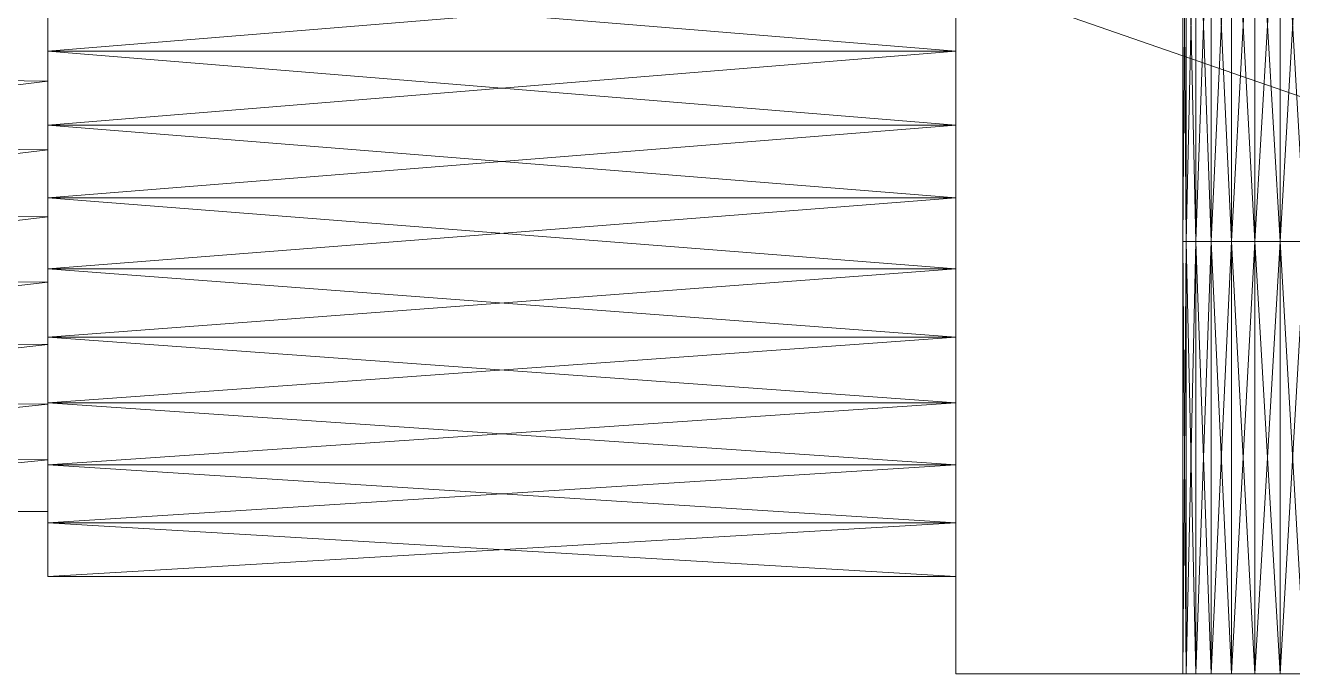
# Model space of a CAD drawing. Header units: millimetres. Extents: x 6495.02 to 6498.45, y 1663.36 to 1663.96.
# Drawn here: x 6495.73041 to 6495.75007, y 1663.76223 to 1663.77229 of the extents above; entities that cross this region are included whole.
import ezdxf

# ---------------------------------------------------------------- set-up
doc = ezdxf.new("R2010")
doc.units = ezdxf.units.MM

# ---------------------------------------------------------------- blocks, each defined once
blk = doc.blocks.new('SSSSS')
at = {"color": 7, "lineweight": 0}
for points in [[(38.42, 68.12, -52.65), (8.87, 59.62, -52.65), (-131.6, 68.12, -52.65), (38.42, 68.12, -52.65)], [(38.42, 68.12, -52.65), (-131.6, 68.12, -52.65), (38.42, 68.12, -111.61), (38.42, 68.12, -52.65)], [(38.42, 68.12, -111.61), (-131.6, 68.12, -52.65), (-131.6, 68.12, -162.35), (38.42, 68.12, -111.61)], [(11, 59.9, -52.65), (8.87, 59.62, -52.65), (38.42, 68.12, -52.65), (11, 59.9, -52.65)], [(38.42, 68.12, -52.65), (13.13, 59.62, -52.65), (11, 59.9, -52.65), (38.42, 68.12, -52.65)], [(38.42, 68.12, -52.65), (15.11, 58.8, -52.65), (13.13, 59.62, -52.65), (38.42, 68.12, -52.65)], [(16.82, 57.49, -52.65), (15.11, 58.8, -52.65), (38.42, 68.12, -52.65), (16.82, 57.49, -52.65)], [(38.42, 68.12, -52.65), (18.12, 55.78, -52.65), (16.82, 57.49, -52.65), (38.42, 68.12, -52.65)], [(38.42, -52.54, -52.65), (18.12, 47.56, -52.65), (38.42, 68.12, -52.65), (38.42, -52.54, -52.65)], [(38.42, 68.12, -52.65), (18.12, 47.56, -52.65), (18.94, 49.54, -52.65), (38.42, 68.12, -52.65)], [(38.42, 68.12, -52.65), (18.94, 53.8, -52.65), (18.12, 55.78, -52.65), (38.42, 68.12, -52.65)], [(38.42, 68.12, -52.65), (18.94, 49.54, -52.65), (19.22, 51.67, -52.65), (38.42, 68.12, -52.65)], [(19.22, 51.67, -52.65), (18.94, 53.8, -52.65), (38.42, 68.12, -52.65), (19.22, 51.67, -52.65)], [(115.21, 67.84, -105.31), (38.42, 67.84, -105.31), (115.21, 68.12, -111.61), (115.21, 67.84, -105.31)], [(115.21, 68.12, -111.61), (38.42, 67.84, -105.31), (38.42, 68.12, -111.61), (115.21, 68.12, -111.61)], [(38.42, 68.12, -111.61), (38.42, 67.84, -105.31), (38.42, 68.12, -52.65), (38.42, 68.12, -111.61)], [(38.42, 68.12, -52.65), (38.42, 67.84, -105.31), (38.42, 66.98, -99.05), (38.42, 68.12, -52.65)], [(38.42, 68.12, -52.65), (38.42, 66.98, -99.05), (38.42, 65.56, -92.9), (38.42, 68.12, -52.65)], [(38.42, 65.56, -92.9), (38.42, 63.59, -86.9), (38.42, 68.12, -52.65), (38.42, 65.56, -92.9)], [(38.42, 68.12, -52.65), (38.42, 63.59, -86.9), (38.42, 61.09, -81.11), (38.42, 68.12, -52.65)], [(38.42, 68.12, -52.65), (38.42, 61.09, -81.11), (38.42, 58.07, -75.56), (38.42, 68.12, -52.65)], [(38.42, 58.07, -75.56), (38.42, 54.56, -70.32), (38.42, 68.12, -52.65), (38.42, 58.07, -75.56)], [(38.42, 68.12, -52.65), (38.42, 54.56, -70.32), (38.42, 50.59, -65.41), (38.42, 68.12, -52.65)], [(38.42, 68.12, -52.65), (38.42, 50.59, -65.41), (38.42, 46.19, -60.88), (38.42, 68.12, -52.65)], [(38.42, 68.12, -52.65), (38.42, 46.19, -60.88), (38.42, -52.54, -52.65), (38.42, 68.12, -52.65)], [(115.21, 66.98, -99.05), (38.42, 66.98, -99.05), (115.21, 67.84, -105.31), (115.21, 66.98, -99.05)], [(115.21, 67.84, -105.31), (38.42, 66.98, -99.05), (38.42, 67.84, -105.31), (115.21, 67.84, -105.31)], [(115.21, 62.57, -108.66), (115.21, 67.84, -105.31), (115.21, 68.12, -111.61), (115.21, 62.57, -108.66)], [(115.21, 62.03, -102.78), (115.21, 66.98, -99.05), (115.21, 67.84, -105.31), (115.21, 62.03, -102.78)], [(115.21, 62.03, -102.78), (115.21, 67.84, -105.31), (115.21, 62.57, -108.66), (115.21, 62.03, -102.78)], [(115.21, 65.56, -92.9), (38.42, 65.56, -92.9), (115.21, 66.98, -99.05), (115.21, 65.56, -92.9)], [(115.21, 66.98, -99.05), (38.42, 65.56, -92.9), (38.42, 66.98, -99.05), (115.21, 66.98, -99.05)], [(115.21, 60.95, -96.97), (115.21, 65.56, -92.9), (115.21, 66.98, -99.05), (115.21, 60.95, -96.97)], [(115.21, 60.95, -96.97), (115.21, 66.98, -99.05), (115.21, 62.03, -102.78), (115.21, 60.95, -96.97)], [(115.21, 63.59, -86.9), (38.42, 63.59, -86.9), (115.21, 65.56, -92.9), (115.21, 63.59, -86.9)], [(115.21, 65.56, -92.9), (38.42, 63.59, -86.9), (38.42, 65.56, -92.9), (115.21, 65.56, -92.9)], [(115.21, 59.33, -91.29), (115.21, 63.59, -86.9), (115.21, 65.56, -92.9), (115.21, 59.33, -91.29)], [(115.21, 59.33, -91.29), (115.21, 65.56, -92.9), (115.21, 60.95, -96.97), (115.21, 59.33, -91.29)], [(115.21, 61.09, -81.11), (38.42, 61.09, -81.11), (115.21, 63.59, -86.9), (115.21, 61.09, -81.11)], [(115.21, 63.59, -86.9), (38.42, 61.09, -81.11), (38.42, 63.59, -86.9), (115.21, 63.59, -86.9)], [(115.21, 57.21, -85.78), (115.21, 61.09, -81.11), (115.21, 63.59, -86.9), (115.21, 57.21, -85.78)], [(115.21, 57.21, -85.78), (115.21, 63.59, -86.9), (115.21, 59.33, -91.29), (115.21, 57.21, -85.78)], [(159.08, 62.11, -103.39), (115.21, 62.03, -102.78), (115.21, 62.57, -108.66), (159.08, 62.11, -103.39)], [(159.08, 61.06, -97.48), (115.21, 62.03, -102.78), (159.08, 62.11, -103.39), (159.08, 61.06, -97.48)], [(159.08, 61.06, -97.48), (115.21, 60.95, -96.97), (115.21, 62.03, -102.78), (159.08, 61.06, -97.48)], [(115.21, 58.07, -75.56), (38.42, 58.07, -75.56), (115.21, 61.09, -81.11), (115.21, 58.07, -75.56)], [(115.21, 61.09, -81.11), (38.42, 58.07, -75.56), (38.42, 61.09, -81.11), (115.21, 61.09, -81.11)], [(115.21, 54.58, -80.49), (115.21, 58.07, -75.56), (115.21, 61.09, -81.11), (115.21, 54.58, -80.49)], [(115.21, 54.58, -80.49), (115.21, 61.09, -81.11), (115.21, 57.21, -85.78), (115.21, 54.58, -80.49)], [(159.08, 59.47, -91.7), (115.21, 60.95, -96.97), (159.08, 61.06, -97.48), (159.08, 59.47, -91.7)], [(159.08, 59.47, -91.7), (115.21, 59.33, -91.29), (115.21, 60.95, -96.97), (159.08, 59.47, -91.7)], [(11, 59.9, -52.65), (11, 59.9, -89.22), (8.87, 59.62, -52.65), (11, 59.9, -52.65)], [(8.87, 59.62, -52.65), (11, 59.9, -89.22), (8.87, 59.62, -89.22), (8.87, 59.62, -52.65)], [(8.87, 59.62, -125.78), (8.87, 59.62, -89.22), (11, 59.9, -125.78), (8.87, 59.62, -125.78)], [(11, 59.9, -125.78), (8.87, 59.62, -89.22), (11, 59.9, -89.22), (11, 59.9, -125.78)], [(13.13, 59.62, -52.65), (13.13, 59.62, -89.22), (11, 59.9, -52.65), (13.13, 59.62, -52.65)], [(11, 59.9, -52.65), (13.13, 59.62, -89.22), (11, 59.9, -89.22), (11, 59.9, -52.65)], [(11, 59.9, -125.78), (11, 59.9, -89.22), (13.13, 59.62, -125.78), (11, 59.9, -125.78)], [(13.13, 59.62, -125.78), (11, 59.9, -89.22), (13.13, 59.62, -89.22), (13.13, 59.62, -125.78)], [(15.11, 58.8, -52.65), (15.11, 58.8, -89.22), (13.13, 59.62, -52.65), (15.11, 58.8, -52.65)], [(13.13, 59.62, -52.65), (15.11, 58.8, -89.22), (13.13, 59.62, -89.22), (13.13, 59.62, -52.65)], [(13.13, 59.62, -125.78), (13.13, 59.62, -89.22), (15.11, 58.8, -125.78), (13.13, 59.62, -125.78)], [(15.11, 58.8, -125.78), (13.13, 59.62, -89.22), (15.11, 58.8, -89.22), (15.11, 58.8, -125.78)], [(159.08, 57.35, -86.1), (115.21, 59.33, -91.29), (159.08, 59.47, -91.7), (159.08, 57.35, -86.1)], [(159.08, 57.35, -86.1), (115.21, 57.21, -85.78), (115.21, 59.33, -91.29), (159.08, 57.35, -86.1)], [(16.82, 57.49, -52.65), (16.82, 57.49, -89.22), (15.11, 58.8, -52.65), (16.82, 57.49, -52.65)], [(15.11, 58.8, -52.65), (16.82, 57.49, -89.22), (15.11, 58.8, -89.22), (15.11, 58.8, -52.65)], [(15.11, 58.8, -125.78), (15.11, 58.8, -89.22), (16.82, 57.49, -125.78), (15.11, 58.8, -125.78)], [(16.82, 57.49, -125.78), (15.11, 58.8, -89.22), (16.82, 57.49, -89.22), (16.82, 57.49, -125.78)], [(115.21, 54.56, -70.32), (38.42, 54.56, -70.32), (115.21, 58.07, -75.56), (115.21, 54.56, -70.32)], [(115.21, 58.07, -75.56), (38.42, 54.56, -70.32), (38.42, 58.07, -75.56), (115.21, 58.07, -75.56)], [(115.21, 51.48, -75.46), (115.21, 54.56, -70.32), (115.21, 58.07, -75.56), (115.21, 51.48, -75.46)], [(115.21, 51.48, -75.46), (115.21, 58.07, -75.56), (115.21, 54.58, -80.49), (115.21, 51.48, -75.46)], [(18.12, 55.78, -52.65), (18.12, 55.78, -89.22), (16.82, 57.49, -52.65), (18.12, 55.78, -52.65)], [(16.82, 57.49, -52.65), (18.12, 55.78, -89.22), (16.82, 57.49, -89.22), (16.82, 57.49, -52.65)], [(16.82, 57.49, -125.78), (16.82, 57.49, -89.22), (18.12, 55.78, -125.78), (16.82, 57.49, -125.78)], [(18.12, 55.78, -125.78), (16.82, 57.49, -89.22), (18.12, 55.78, -89.22), (18.12, 55.78, -125.78)], [(159.08, 54.71, -80.72), (115.21, 57.21, -85.78), (159.08, 57.35, -86.1), (159.08, 54.71, -80.72)], [(159.08, 54.71, -80.72), (115.21, 54.58, -80.49), (115.21, 57.21, -85.78), (159.08, 54.71, -80.72)], [(18.94, 53.8, -52.65), (18.94, 53.8, -89.22), (18.12, 55.78, -52.65), (18.94, 53.8, -52.65)], [(18.12, 55.78, -52.65), (18.94, 53.8, -89.22), (18.12, 55.78, -89.22), (18.12, 55.78, -52.65)], [(18.12, 55.78, -125.78), (18.12, 55.78, -89.22), (18.94, 53.8, -125.78), (18.12, 55.78, -125.78)], [(18.94, 53.8, -125.78), (18.12, 55.78, -89.22), (18.94, 53.8, -89.22), (18.94, 53.8, -125.78)], [(159.08, 51.58, -75.6), (115.21, 54.58, -80.49), (159.08, 54.71, -80.72), (159.08, 51.58, -75.6)], [(19.22, 51.67, -52.65), (19.22, 51.67, -89.22), (18.94, 53.8, -52.65), (19.22, 51.67, -52.65)], [(18.94, 53.8, -52.65), (19.22, 51.67, -89.22), (18.94, 53.8, -89.22), (18.94, 53.8, -52.65)], [(18.94, 53.8, -125.78), (18.94, 53.8, -89.22), (19.22, 51.67, -125.78), (18.94, 53.8, -125.78)], [(19.22, 51.67, -125.78), (18.94, 53.8, -89.22), (19.22, 51.67, -89.22), (19.22, 51.67, -125.78)], [(115.21, 50.59, -65.41), (38.42, 50.59, -65.41), (115.21, 54.56, -70.32), (115.21, 50.59, -65.41)], [(115.21, 54.56, -70.32), (38.42, 50.59, -65.41), (38.42, 54.56, -70.32), (115.21, 54.56, -70.32)], [(159.08, 51.58, -75.6), (115.21, 51.48, -75.46), (115.21, 54.58, -80.49), (159.08, 51.58, -75.6)], [(115.21, 47.93, -70.74), (115.21, 50.59, -65.41), (115.21, 54.56, -70.32), (115.21, 47.93, -70.74)], [(115.21, 47.93, -70.74), (115.21, 54.56, -70.32), (115.21, 51.48, -75.46), (115.21, 47.93, -70.74)], [(18.94, 49.54, -52.65), (18.94, 49.54, -89.22), (19.22, 51.67, -52.65), (18.94, 49.54, -52.65)], [(19.22, 51.67, -52.65), (18.94, 49.54, -89.22), (19.22, 51.67, -89.22), (19.22, 51.67, -52.65)], [(19.22, 51.67, -125.78), (19.22, 51.67, -89.22), (18.94, 49.54, -125.78), (19.22, 51.67, -125.78)], [(18.94, 49.54, -125.78), (19.22, 51.67, -89.22), (18.94, 49.54, -89.22), (18.94, 49.54, -125.78)], [(159.08, 47.99, -70.81), (115.21, 51.48, -75.46), (159.08, 51.58, -75.6), (159.08, 47.99, -70.81)], [(159.08, 47.99, -70.81), (115.21, 47.93, -70.74), (115.21, 51.48, -75.46), (159.08, 47.99, -70.81)], [(115.21, 46.19, -60.88), (38.42, 46.19, -60.88), (115.21, 50.59, -65.41), (115.21, 46.19, -60.88)], [(115.21, 50.59, -65.41), (38.42, 46.19, -60.88), (38.42, 50.59, -65.41), (115.21, 50.59, -65.41)], [(115.21, 43.96, -66.36), (115.21, 46.19, -60.88), (115.21, 50.59, -65.41), (115.21, 43.96, -66.36)], [(115.21, 43.96, -66.36), (115.21, 50.59, -65.41), (115.21, 47.93, -70.74), (115.21, 43.96, -66.36)], [(18.12, 47.56, -52.65), (18.12, 47.56, -89.22), (18.94, 49.54, -52.65), (18.12, 47.56, -52.65)], [(18.94, 49.54, -52.65), (18.12, 47.56, -89.22), (18.94, 49.54, -89.22), (18.94, 49.54, -52.65)], [(18.94, 49.54, -125.78), (18.94, 49.54, -89.22), (18.12, 47.56, -125.78), (18.94, 49.54, -125.78)], [(18.12, 47.56, -125.78), (18.94, 49.54, -89.22), (18.12, 47.56, -89.22), (18.12, 47.56, -125.78)], [(16.82, 45.85, -52.65), (16.82, 45.85, -89.22), (18.12, 47.56, -52.65), (16.82, 45.85, -52.65)], [(18.12, 47.56, -52.65), (16.82, 45.85, -89.22), (18.12, 47.56, -89.22), (18.12, 47.56, -52.65)], [(18.12, 47.56, -125.78), (18.12, 47.56, -89.22), (16.82, 45.85, -125.78), (18.12, 47.56, -125.78)], [(16.82, 45.85, -125.78), (18.12, 47.56, -89.22), (16.82, 45.85, -89.22), (16.82, 45.85, -125.78)], [(16.82, -30.27, -52.65), (16.82, 45.85, -52.65), (18.12, 47.56, -52.65), (16.82, -30.27, -52.65)], [(18.12, -31.97, -52.65), (16.82, -30.27, -52.65), (18.12, 47.56, -52.65), (18.12, -31.97, -52.65)], [(38.42, -52.54, -52.65), (18.12, -31.97, -52.65), (18.12, 47.56, -52.65), (38.42, -52.54, -52.65)], [(159.08, 43.96, -66.36), (115.21, 47.93, -70.74), (159.08, 47.99, -70.81), (159.08, 43.96, -66.36)], [(115.21, 43.96, -66.36), (115.21, 47.93, -70.74), (159.08, 43.96, -66.36), (115.21, 43.96, -66.36)], [(38.42, -52.54, -52.65), (38.42, 46.19, -60.88), (38.42, -30.6, -60.88), (38.42, -52.54, -52.65)], [(115.21, -30.6, -60.88), (38.42, -30.6, -60.88), (115.21, 46.19, -60.88), (115.21, -30.6, -60.88)], [(115.21, 46.19, -60.88), (38.42, -30.6, -60.88), (38.42, 46.19, -60.88), (115.21, 46.19, -60.88)], [(115.21, -30.6, -60.88), (115.21, 46.19, -60.88), (115.21, 43.96, -66.36), (115.21, -30.6, -60.88)], [(15.11, 44.55, -52.65), (15.11, 44.55, -89.22), (16.82, 45.85, -52.65), (15.11, 44.55, -52.65)], [(16.82, 45.85, -52.65), (15.11, 44.55, -89.22), (16.82, 45.85, -89.22), (16.82, 45.85, -52.65)], [(16.82, 45.85, -125.78), (16.82, 45.85, -89.22), (15.11, 44.55, -125.78), (16.82, 45.85, -125.78)], [(15.11, 44.55, -125.78), (16.82, 45.85, -89.22), (15.11, 44.55, -89.22), (15.11, 44.55, -125.78)], [(16.82, -30.27, -52.65), (15.11, 44.55, -52.65), (16.82, 45.85, -52.65), (16.82, -30.27, -52.65)], [(13.13, 43.72, -52.65), (13.13, 43.72, -89.22), (15.11, 44.55, -52.65), (13.13, 43.72, -52.65)], [(15.11, 44.55, -52.65), (13.13, 43.72, -89.22), (15.11, 44.55, -89.22), (15.11, 44.55, -52.65)], [(15.11, 44.55, -125.78), (15.11, 44.55, -89.22), (13.13, 43.72, -125.78), (15.11, 44.55, -125.78)], [(13.13, 43.72, -125.78), (15.11, 44.55, -89.22), (13.13, 43.72, -89.22), (13.13, 43.72, -125.78)], [(15.11, -28.96, -52.65), (13.13, 43.72, -52.65), (15.11, 44.55, -52.65), (15.11, -28.96, -52.65)], [(15.11, -28.96, -52.65), (15.11, 44.55, -52.65), (16.82, -30.27, -52.65), (15.11, -28.96, -52.65)], [(115.21, -28.37, -66.36), (115.21, -30.6, -60.88), (115.21, 43.96, -66.36), (115.21, -28.37, -66.36)], [(115.21, 43.96, -66.36), (159.08, 43.96, -66.36), (115.21, -28.37, -66.36), (115.21, 43.96, -66.36)], [(115.21, -28.37, -66.36), (159.08, 43.96, -66.36), (159.08, -28.37, -66.36), (115.21, -28.37, -66.36)], [(8.87, 43.72, -52.65), (8.87, 43.72, -89.22), (11, 43.44, -52.65), (8.87, 43.72, -52.65)], [(11, 43.44, -52.65), (8.87, 43.72, -89.22), (11, 43.44, -89.22), (11, 43.44, -52.65)], [(11, 43.44, -125.78), (11, 43.44, -89.22), (8.87, 43.72, -125.78), (11, 43.44, -125.78)], [(8.87, 43.72, -125.78), (11, 43.44, -89.22), (8.87, 43.72, -89.22), (8.87, 43.72, -125.78)], [(8.87, 43.72, -52.65), (11, 43.44, -52.65), (8.87, -28.14, -52.65), (8.87, 43.72, -52.65)], [(8.87, -28.14, -52.65), (11, 43.44, -52.65), (11, -27.86, -52.65), (8.87, -28.14, -52.65)], [(11, 43.44, -52.65), (11, 43.44, -89.22), (13.13, 43.72, -52.65), (11, 43.44, -52.65)], [(13.13, 43.72, -52.65), (11, 43.44, -89.22), (13.13, 43.72, -89.22), (13.13, 43.72, -52.65)], [(13.13, 43.72, -125.78), (13.13, 43.72, -89.22), (11, 43.44, -125.78), (13.13, 43.72, -125.78)], [(11, 43.44, -125.78), (13.13, 43.72, -89.22), (11, 43.44, -89.22), (11, 43.44, -125.78)], [(13.13, -28.14, -52.65), (11, 43.44, -52.65), (13.13, 43.72, -52.65), (13.13, -28.14, -52.65)], [(11, -27.86, -52.65), (11, 43.44, -52.65), (13.13, -28.14, -52.65), (11, -27.86, -52.65)], [(13.13, -28.14, -52.65), (13.13, 43.72, -52.65), (15.11, -28.96, -52.65), (13.13, -28.14, -52.65)], [(11, -27.86, -52.65), (11, -27.86, -89.22), (8.87, -28.14, -52.65), (11, -27.86, -52.65)], [(8.87, -28.14, -52.65), (11, -27.86, -89.22), (8.87, -28.14, -89.22), (8.87, -28.14, -52.65)], [(8.87, -28.14, -125.78), (8.87, -28.14, -89.22), (11, -27.86, -125.78), (8.87, -28.14, -125.78)], [(11, -27.86, -125.78), (8.87, -28.14, -89.22), (11, -27.86, -89.22), (11, -27.86, -125.78)], [(13.13, -28.14, -52.65), (13.13, -28.14, -89.22), (11, -27.86, -52.65), (13.13, -28.14, -52.65)], [(11, -27.86, -52.65), (13.13, -28.14, -89.22), (11, -27.86, -89.22), (11, -27.86, -52.65)], [(11, -27.86, -125.78), (11, -27.86, -89.22), (13.13, -28.14, -125.78), (11, -27.86, -125.78)], [(13.13, -28.14, -125.78), (11, -27.86, -89.22), (13.13, -28.14, -89.22), (13.13, -28.14, -125.78)], [(15.11, -28.96, -52.65), (15.11, -28.96, -89.22), (13.13, -28.14, -52.65), (15.11, -28.96, -52.65)], [(13.13, -28.14, -52.65), (15.11, -28.96, -89.22), (13.13, -28.14, -89.22), (13.13, -28.14, -52.65)], [(13.13, -28.14, -125.78), (13.13, -28.14, -89.22), (15.11, -28.96, -125.78), (13.13, -28.14, -125.78)], [(15.11, -28.96, -125.78), (13.13, -28.14, -89.22), (15.11, -28.96, -89.22), (15.11, -28.96, -125.78)], [(115.21, -32.34, -70.74), (115.21, -35, -65.41), (115.21, -28.37, -66.36), (115.21, -32.34, -70.74)], [(115.21, -28.37, -66.36), (115.21, -35, -65.41), (115.21, -30.6, -60.88), (115.21, -28.37, -66.36)], [(159.08, -32.4, -70.81), (115.21, -32.34, -70.74), (159.08, -28.37, -66.36), (159.08, -32.4, -70.81)], [(159.08, -28.37, -66.36), (115.21, -32.34, -70.74), (115.21, -28.37, -66.36), (159.08, -28.37, -66.36)], [(16.82, -30.27, -52.65), (16.82, -30.27, -89.22), (15.11, -28.96, -52.65), (16.82, -30.27, -52.65)], [(15.11, -28.96, -52.65), (16.82, -30.27, -89.22), (15.11, -28.96, -89.22), (15.11, -28.96, -52.65)], [(15.11, -28.96, -125.78), (15.11, -28.96, -89.22), (16.82, -30.27, -125.78), (15.11, -28.96, -125.78)], [(16.82, -30.27, -125.78), (15.11, -28.96, -89.22), (16.82, -30.27, -89.22), (16.82, -30.27, -125.78)], [(18.12, -31.97, -52.65), (18.12, -31.97, -89.22), (16.82, -30.27, -52.65), (18.12, -31.97, -52.65)], [(16.82, -30.27, -52.65), (18.12, -31.97, -89.22), (16.82, -30.27, -89.22), (16.82, -30.27, -52.65)], [(16.82, -30.27, -125.78), (16.82, -30.27, -89.22), (18.12, -31.97, -125.78), (16.82, -30.27, -125.78)], [(18.12, -31.97, -125.78), (16.82, -30.27, -89.22), (18.12, -31.97, -89.22), (18.12, -31.97, -125.78)], [(38.42, -52.54, -52.65), (38.42, -30.6, -60.88), (38.42, -35, -65.41), (38.42, -52.54, -52.65)], [(115.21, -35, -65.41), (38.42, -35, -65.41), (115.21, -30.6, -60.88), (115.21, -35, -65.41)], [(115.21, -30.6, -60.88), (38.42, -35, -65.41), (38.42, -30.6, -60.88), (115.21, -30.6, -60.88)], [(18.94, -33.95, -52.65), (18.94, -33.95, -89.22), (18.12, -31.97, -52.65), (18.94, -33.95, -52.65)], [(18.12, -31.97, -52.65), (18.94, -33.95, -89.22), (18.12, -31.97, -89.22), (18.12, -31.97, -52.65)], [(18.12, -31.97, -125.78), (18.12, -31.97, -89.22), (18.94, -33.95, -125.78), (18.12, -31.97, -125.78)], [(18.94, -33.95, -125.78), (18.12, -31.97, -89.22), (18.94, -33.95, -89.22), (18.94, -33.95, -125.78)], [(18.94, -33.95, -52.65), (18.12, -31.97, -52.65), (38.42, -52.54, -52.65), (18.94, -33.95, -52.65)], [(115.21, -35.89, -75.46), (115.21, -38.97, -70.32), (115.21, -32.34, -70.74), (115.21, -35.89, -75.46)], [(115.21, -32.34, -70.74), (115.21, -38.97, -70.32), (115.21, -35, -65.41), (115.21, -32.34, -70.74)], [(159.08, -32.4, -70.81), (115.21, -35.89, -75.46), (115.21, -32.34, -70.74), (159.08, -32.4, -70.81)], [(159.08, -35.99, -75.6), (115.21, -35.89, -75.46), (159.08, -32.4, -70.81), (159.08, -35.99, -75.6)], [(19.22, -36.08, -52.65), (19.22, -36.08, -89.22), (18.94, -33.95, -52.65), (19.22, -36.08, -52.65)], [(18.94, -33.95, -52.65), (19.22, -36.08, -89.22), (18.94, -33.95, -89.22), (18.94, -33.95, -52.65)], [(18.94, -33.95, -125.78), (18.94, -33.95, -89.22), (19.22, -36.08, -125.78), (18.94, -33.95, -125.78)], [(19.22, -36.08, -125.78), (18.94, -33.95, -89.22), (19.22, -36.08, -89.22), (19.22, -36.08, -125.78)], [(38.42, -52.54, -52.65), (19.22, -36.08, -52.65), (18.94, -33.95, -52.65), (38.42, -52.54, -52.65)], [(38.42, -35, -65.41), (38.42, -38.97, -70.32), (38.42, -52.54, -52.65), (38.42, -35, -65.41)], [(115.21, -38.97, -70.32), (38.42, -38.97, -70.32), (115.21, -35, -65.41), (115.21, -38.97, -70.32)], [(115.21, -35, -65.41), (38.42, -38.97, -70.32), (38.42, -35, -65.41), (115.21, -35, -65.41)], [(18.94, -38.21, -52.65), (18.94, -38.21, -89.22), (19.22, -36.08, -52.65), (18.94, -38.21, -52.65)], [(19.22, -36.08, -52.65), (18.94, -38.21, -89.22), (19.22, -36.08, -89.22), (19.22, -36.08, -52.65)], [(19.22, -36.08, -125.78), (19.22, -36.08, -89.22), (18.94, -38.21, -125.78), (19.22, -36.08, -125.78)], [(18.94, -38.21, -125.78), (19.22, -36.08, -89.22), (18.94, -38.21, -89.22), (18.94, -38.21, -125.78)], [(38.42, -52.54, -52.65), (18.94, -38.21, -52.65), (19.22, -36.08, -52.65), (38.42, -52.54, -52.65)], [(115.21, -39, -80.49), (115.21, -42.48, -75.56), (115.21, -35.89, -75.46), (115.21, -39, -80.49)], [(115.21, -35.89, -75.46), (115.21, -42.48, -75.56), (115.21, -38.97, -70.32), (115.21, -35.89, -75.46)], [(159.08, -35.99, -75.6), (115.21, -39, -80.49), (115.21, -35.89, -75.46), (159.08, -35.99, -75.6)], [(159.08, -39.12, -80.72), (115.21, -39, -80.49), (159.08, -35.99, -75.6), (159.08, -39.12, -80.72)], [(18.12, -40.2, -52.65), (18.12, -40.2, -89.22), (18.94, -38.21, -52.65), (18.12, -40.2, -52.65)], [(18.94, -38.21, -52.65), (18.12, -40.2, -89.22), (18.94, -38.21, -89.22), (18.94, -38.21, -52.65)], [(18.94, -38.21, -125.78), (18.94, -38.21, -89.22), (18.12, -40.2, -125.78), (18.94, -38.21, -125.78)], [(18.12, -40.2, -125.78), (18.94, -38.21, -89.22), (18.12, -40.2, -89.22), (18.12, -40.2, -125.78)], [(18.12, -40.2, -52.65), (18.94, -38.21, -52.65), (38.42, -52.54, -52.65), (18.12, -40.2, -52.65)], [(38.42, -52.54, -52.65), (38.42, -38.97, -70.32), (38.42, -42.48, -75.56), (38.42, -52.54, -52.65)], [(115.21, -42.48, -75.56), (38.42, -42.48, -75.56), (115.21, -38.97, -70.32), (115.21, -42.48, -75.56)], [(115.21, -38.97, -70.32), (38.42, -42.48, -75.56), (38.42, -38.97, -70.32), (115.21, -38.97, -70.32)], [(115.21, -41.62, -85.78), (115.21, -45.5, -81.11), (115.21, -39, -80.49), (115.21, -41.62, -85.78)], [(115.21, -39, -80.49), (115.21, -45.5, -81.11), (115.21, -42.48, -75.56), (115.21, -39, -80.49)], [(159.08, -39.12, -80.72), (115.21, -41.62, -85.78), (115.21, -39, -80.49), (159.08, -39.12, -80.72)], [(159.08, -41.76, -86.1), (115.21, -41.62, -85.78), (159.08, -39.12, -80.72), (159.08, -41.76, -86.1)], [(16.82, -41.9, -52.65), (16.82, -41.9, -89.22), (18.12, -40.2, -52.65), (16.82, -41.9, -52.65)], [(18.12, -40.2, -52.65), (16.82, -41.9, -89.22), (18.12, -40.2, -89.22), (18.12, -40.2, -52.65)], [(18.12, -40.2, -125.78), (18.12, -40.2, -89.22), (16.82, -41.9, -125.78), (18.12, -40.2, -125.78)], [(16.82, -41.9, -125.78), (18.12, -40.2, -89.22), (16.82, -41.9, -89.22), (16.82, -41.9, -125.78)], [(38.42, -52.54, -52.65), (16.82, -41.9, -52.65), (18.12, -40.2, -52.65), (38.42, -52.54, -52.65)], [(115.21, -43.75, -91.29), (115.21, -48.01, -86.9), (115.21, -41.62, -85.78), (115.21, -43.75, -91.29)], [(115.21, -41.62, -85.78), (115.21, -48.01, -86.9), (115.21, -45.5, -81.11), (115.21, -41.62, -85.78)], [(159.08, -41.76, -86.1), (115.21, -43.75, -91.29), (115.21, -41.62, -85.78), (159.08, -41.76, -86.1)], [(159.08, -43.89, -91.7), (115.21, -43.75, -91.29), (159.08, -41.76, -86.1), (159.08, -43.89, -91.7)], [(15.11, -43.21, -52.65), (15.11, -43.21, -89.22), (16.82, -41.9, -52.65), (15.11, -43.21, -52.65)], [(16.82, -41.9, -52.65), (15.11, -43.21, -89.22), (16.82, -41.9, -89.22), (16.82, -41.9, -52.65)], [(16.82, -41.9, -125.78), (16.82, -41.9, -89.22), (15.11, -43.21, -125.78), (16.82, -41.9, -125.78)], [(15.11, -43.21, -125.78), (16.82, -41.9, -89.22), (15.11, -43.21, -89.22), (15.11, -43.21, -125.78)], [(38.42, -52.54, -52.65), (15.11, -43.21, -52.65), (16.82, -41.9, -52.65), (38.42, -52.54, -52.65)], [(38.42, -52.54, -52.65), (38.42, -42.48, -75.56), (38.42, -45.5, -81.11), (38.42, -52.54, -52.65)], [(115.21, -45.5, -81.11), (38.42, -45.5, -81.11), (115.21, -42.48, -75.56), (115.21, -45.5, -81.11)], [(115.21, -42.48, -75.56), (38.42, -45.5, -81.11), (38.42, -42.48, -75.56), (115.21, -42.48, -75.56)], [(13.13, -44.03, -52.65), (13.13, -44.03, -89.22), (15.11, -43.21, -52.65), (13.13, -44.03, -52.65)], [(15.11, -43.21, -52.65), (13.13, -44.03, -89.22), (15.11, -43.21, -89.22), (15.11, -43.21, -52.65)], [(15.11, -43.21, -125.78), (15.11, -43.21, -89.22), (13.13, -44.03, -125.78), (15.11, -43.21, -125.78)], [(13.13, -44.03, -125.78), (15.11, -43.21, -89.22), (13.13, -44.03, -89.22), (13.13, -44.03, -125.78)], [(13.13, -44.03, -52.65), (15.11, -43.21, -52.65), (38.42, -52.54, -52.65), (13.13, -44.03, -52.65)], [(115.21, -45.36, -96.97), (115.21, -49.98, -92.9), (115.21, -43.75, -91.29), (115.21, -45.36, -96.97)], [(115.21, -43.75, -91.29), (115.21, -49.98, -92.9), (115.21, -48.01, -86.9), (115.21, -43.75, -91.29)], [(159.08, -43.89, -91.7), (115.21, -45.36, -96.97), (115.21, -43.75, -91.29), (159.08, -43.89, -91.7)], [(159.08, -45.48, -97.48), (115.21, -45.36, -96.97), (159.08, -43.89, -91.7), (159.08, -45.48, -97.48)], [(-131.6, -52.54, -52.65), (8.87, -44.03, -52.65), (38.42, -52.54, -52.65), (-131.6, -52.54, -52.65)], [(8.87, -44.03, -52.65), (8.87, -44.03, -89.22), (11, -44.31, -52.65), (8.87, -44.03, -52.65)], [(11, -44.31, -52.65), (8.87, -44.03, -89.22), (11, -44.31, -89.22), (11, -44.31, -52.65)], [(11, -44.31, -125.78), (11, -44.31, -89.22), (8.87, -44.03, -125.78), (11, -44.31, -125.78)], [(8.87, -44.03, -125.78), (11, -44.31, -89.22), (8.87, -44.03, -89.22), (8.87, -44.03, -125.78)], [(38.42, -52.54, -52.65), (8.87, -44.03, -52.65), (11, -44.31, -52.65), (38.42, -52.54, -52.65)], [(11, -44.31, -52.65), (11, -44.31, -89.22), (13.13, -44.03, -52.65), (11, -44.31, -52.65)], [(13.13, -44.03, -52.65), (11, -44.31, -89.22), (13.13, -44.03, -89.22), (13.13, -44.03, -52.65)], [(13.13, -44.03, -125.78), (13.13, -44.03, -89.22), (11, -44.31, -125.78), (13.13, -44.03, -125.78)], [(11, -44.31, -125.78), (13.13, -44.03, -89.22), (11, -44.31, -89.22), (11, -44.31, -125.78)], [(38.42, -52.54, -52.65), (11, -44.31, -52.65), (13.13, -44.03, -52.65), (38.42, -52.54, -52.65)], [(38.42, -45.5, -81.11), (38.42, -48.01, -86.9), (38.42, -52.54, -52.65), (38.42, -45.5, -81.11)], [(115.21, -48.01, -86.9), (38.42, -48.01, -86.9), (115.21, -45.5, -81.11), (115.21, -48.01, -86.9)], [(115.21, -45.5, -81.11), (38.42, -48.01, -86.9), (38.42, -45.5, -81.11), (115.21, -45.5, -81.11)], [(115.21, -46.44, -102.78), (115.21, -51.4, -99.05), (115.21, -45.36, -96.97), (115.21, -46.44, -102.78)], [(115.21, -45.36, -96.97), (115.21, -51.4, -99.05), (115.21, -49.98, -92.9), (115.21, -45.36, -96.97)], [(159.08, -45.48, -97.48), (115.21, -46.44, -102.78), (115.21, -45.36, -96.97), (159.08, -45.48, -97.48)], [(159.08, -46.52, -103.39), (115.21, -46.44, -102.78), (159.08, -45.48, -97.48), (159.08, -46.52, -103.39)], [(115.21, -46.99, -108.66), (115.21, -52.25, -105.31), (115.21, -46.44, -102.78), (115.21, -46.99, -108.66)], [(115.21, -46.44, -102.78), (115.21, -52.25, -105.31), (115.21, -51.4, -99.05), (115.21, -46.44, -102.78)], [(159.08, -46.52, -103.39), (115.21, -46.99, -108.66), (115.21, -46.44, -102.78), (159.08, -46.52, -103.39)], [(115.21, -46.99, -108.66), (115.21, -52.54, -111.61), (115.21, -52.25, -105.31), (115.21, -46.99, -108.66)], [(38.42, -52.54, -52.65), (38.42, -48.01, -86.9), (38.42, -49.98, -92.9), (38.42, -52.54, -52.65)], [(115.21, -49.98, -92.9), (38.42, -49.98, -92.9), (115.21, -48.01, -86.9), (115.21, -49.98, -92.9)], [(115.21, -48.01, -86.9), (38.42, -49.98, -92.9), (38.42, -48.01, -86.9), (115.21, -48.01, -86.9)], [(38.42, -52.54, -52.65), (38.42, -49.98, -92.9), (38.42, -51.4, -99.05), (38.42, -52.54, -52.65)], [(115.21, -51.4, -99.05), (38.42, -51.4, -99.05), (115.21, -49.98, -92.9), (115.21, -51.4, -99.05)], [(115.21, -49.98, -92.9), (38.42, -51.4, -99.05), (38.42, -49.98, -92.9), (115.21, -49.98, -92.9)], [(38.42, -51.4, -99.05), (38.42, -52.25, -105.31), (38.42, -52.54, -52.65), (38.42, -51.4, -99.05)], [(115.21, -52.25, -105.31), (38.42, -52.25, -105.31), (115.21, -51.4, -99.05), (115.21, -52.25, -105.31)], [(115.21, -51.4, -99.05), (38.42, -52.25, -105.31), (38.42, -51.4, -99.05), (115.21, -51.4, -99.05)], [(38.42, -52.54, -52.65), (38.42, -52.25, -105.31), (38.42, -52.54, -111.61), (38.42, -52.54, -52.65)], [(115.21, -52.54, -111.61), (38.42, -52.54, -111.61), (115.21, -52.25, -105.31), (115.21, -52.54, -111.61)], [(115.21, -52.25, -105.31), (38.42, -52.54, -111.61), (38.42, -52.25, -105.31), (115.21, -52.25, -105.31)], [(38.42, -52.54, -52.65), (38.42, -52.54, -111.61), (-131.6, -52.54, -52.65), (38.42, -52.54, -52.65)], [(-131.6, -52.54, -52.65), (38.42, -52.54, -111.61), (-131.6, -52.54, -162.35), (-131.6, -52.54, -52.65)]]:
    blk.add_polyline3d(points, dxfattribs=at)

msp = doc.modelspace()

# ---------------------------------------------------------------- block references
at = {"color": 18, "extrusion": (-2.22045e-16, -1, 2.22045e-16), "xscale": -0.0001834019668714366, "yscale": 0.0001834019668714366, "zscale": 0.0001834019668714366}
msp.add_blockref('SSSSS', (6495.751893, -0.014376, -1663.752574), dxfattribs=at)

doc.saveas('drawing.dxf')
